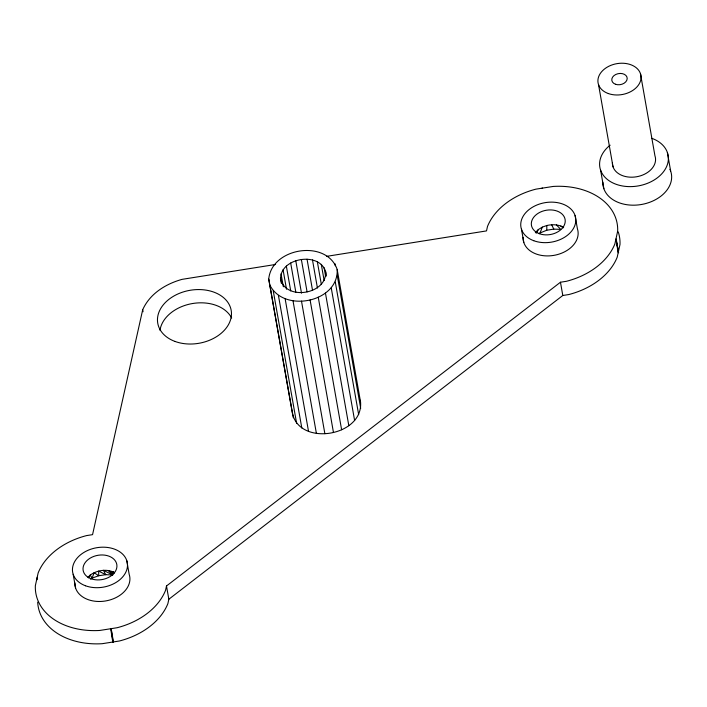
<?xml version="1.0" encoding="UTF-8"?>
<svg xmlns="http://www.w3.org/2000/svg" width="707" height="707" viewBox="0 0 707 707"><rect width="100%" height="100%" fill="white"/><g stroke="black" fill="none" stroke-linecap="round" stroke-linejoin="round"><path stroke-width="1.06" d="M538.548 233.593L546.767 230.226L546.847 225.489C552.423 224.252 558.627 224.384 563.629 227.433M268.74 279.106C271.506 247.591 326.669 238.851 337.177 269.482L360.561 402.071C363.469 436.793 297.7 447.222 292.124 411.695L268.74 279.106L293.334 417.837M281.377 283.401C274.051 257.277 324.734 248.767 326.369 275.969M326.687 256.341L486.513 230.906L487.477 226.514A67.006 48.279 -10 0 1 535.941 189.149L553.219 186.436A67.006 48.279 -10 0 1 617.662 231.171L614.869 243.933A67.006 48.279 -10 0 1 566.413 281.298L560.465 282.226L166.499 585.979L165.535 590.372A67.006 48.279 -10 0 1 117.079 627.736L99.802 630.45A67.006 48.279 -10 0 1 35.35 585.714L38.143 572.953A67.006 48.279 -10 0 1 86.608 535.588L92.555 534.66L142.699 309.719C149.831 293.714 165.712 283.896 182.079 279.353L275.58 264.471M166.499 585.979L168.84 599.236L167.877 603.637A67.006 48.279 -10 0 1 119.412 640.993L102.135 643.706A67.006 48.279 -10 0 1 37.692 602.143M618.174 252.797L618.572 252.487L615.947 239.028L618.174 252.797L617.211 257.189A67.006 48.279 -10 0 1 568.746 294.554L562.799 295.491L168.84 599.236M618.28 252.293L620.004 244.428A67.006 48.279 -10 0 0 618.263 231.94M269.95 285.248C284.09 313.307 338.865 302.066 337.177 269.482M540.183 232.594L542.322 227.115L546.847 225.489M88.561 577.858L90.196 575.083C97.062 570.151 106.81 568.578 114.481 572.529M536.153 233.266L538.407 229.51L542.322 227.115M87.898 577.327L90.196 575.083L92.14 578.096L98.741 575.754L105.758 574.685L112.705 574.977L108.206 570.478L113.376 573.748M535.349 232.497L538.407 229.51M37.144 579.696L37.179 577.345M541.889 188.212L542.569 188.106M113.067 642.239L111.132 628.673L113.465 641.929M90.496 579.086L92.14 578.096L94.111 572.697L98.741 575.754L98.635 571.07L105.758 574.685L103.434 570.31L112.705 574.977M546.767 230.226L553.784 229.121L560.731 229.377L556.418 224.906M110.734 628.983L112.784 642.036M114.357 572.838L112.607 571.565L114.092 572.926M560.819 225.993L563.196 227.848M551.646 224.738L553.784 229.121M359.421 399.128L360.561 402.071M280.423 278.001C284.426 301.35 327.279 294.722 325.609 271.647M667.373 152.482L670.651 171.05M640.445 73.572L654.938 155.77A21.749 15.669 -10 0 1 636.388 176.803A21.749 15.669 -10 0 1 612.403 162.813M598.537 84.646L613.031 166.852M616.23 239.231L618.572 252.487M600.596 170.14L603.866 188.707M575.083 215.547L577.416 228.812A27.732 19.982 -10 0 1 553.369 255.457A27.732 19.982 -10 0 1 523.092 237.331M560.465 282.226L562.799 295.491M521.474 229.245L523.807 242.501M337.31 275.774L360.685 408.363M334.906 263.587L335.295 265.761M335.295 282.066L358.67 414.656M331.256 287.979L354.631 420.568M324.106 267.759L325.635 276.402M321.287 264.374L324.151 280.582M325.45 293.122L348.825 425.711M317.337 261.723L321.332 284.408M312.485 259.946L317.434 288.041M318.247 297.179L341.622 429.768M307.041 259.177L312.565 290.506M310.09 299.901L333.465 432.49M301.359 259.451L307.077 291.858M295.782 260.759L301.5 293.166M301.491 301.102L324.867 433.691M290.674 263.013L295.818 292.185M292.998 300.731L316.382 433.32M286.344 266.079L290.727 290.922M283.065 269.756L286.494 289.198M281.05 273.812L283.339 286.777M285.142 298.787L308.526 431.376M278.417 295.402L301.801 427.991M273.247 290.798L296.631 423.387M142.699 309.719L143.053 311.752M126.765 560.598L129.195 574.384A27.732 19.982 -10 0 1 105.157 601.03A27.732 19.982 -10 0 1 74.889 582.913M73.174 574.287L75.605 588.074M669.944 169.309A34.652 24.966 -10 0 1 642.363 204.323A34.652 24.966 -10 0 1 602.868 182.265M651.757 138.298A34.652 24.966 -10 0 1 661.779 173.816A34.652 24.966 -10 0 1 611.369 182.15A34.652 24.966 -10 0 1 610.132 145.182M159.994 330.284A37.277 26.866 -10 0 1 192.401 303.55A37.277 26.866 -10 0 1 231.649 318.044M533.785 240.725A27.732 19.982 -10 0 0 575.798 220.717A27.732 19.982 -10 0 0 535.243 205.746A27.732 19.982 -10 0 0 533.785 240.725M85.485 585.767A27.732 19.982 -10 0 0 127.49 565.768A27.732 19.982 -10 0 0 86.943 550.797A27.732 19.982 -10 0 0 85.485 585.767M91.044 578.733A17.083 12.311 -10 0 0 116.929 566.404A17.083 12.311 -10 0 0 91.945 557.187A17.083 12.311 -10 0 0 91.044 578.733M608.338 93.554A21.749 15.669 -10 0 0 641.072 77.611A21.749 15.669 -10 0 0 609.054 66.158A21.749 15.669 -10 0 0 608.338 93.554M615.505 84.266A7.768 5.594 -10 0 0 627.197 78.574A7.768 5.594 -10 0 0 615.762 74.482A7.768 5.594 -10 0 0 615.505 84.266M539.344 233.69A17.083 12.311 -10 0 0 565.229 221.362A17.083 12.311 -10 0 0 540.245 212.144A17.083 12.311 -10 0 0 539.344 233.69M174.983 341.428A37.277 26.866 -10 0 0 231.454 314.535A37.277 26.866 -10 0 0 176.944 294.421A37.277 26.866 -10 0 0 174.983 341.428"/></g></svg>
